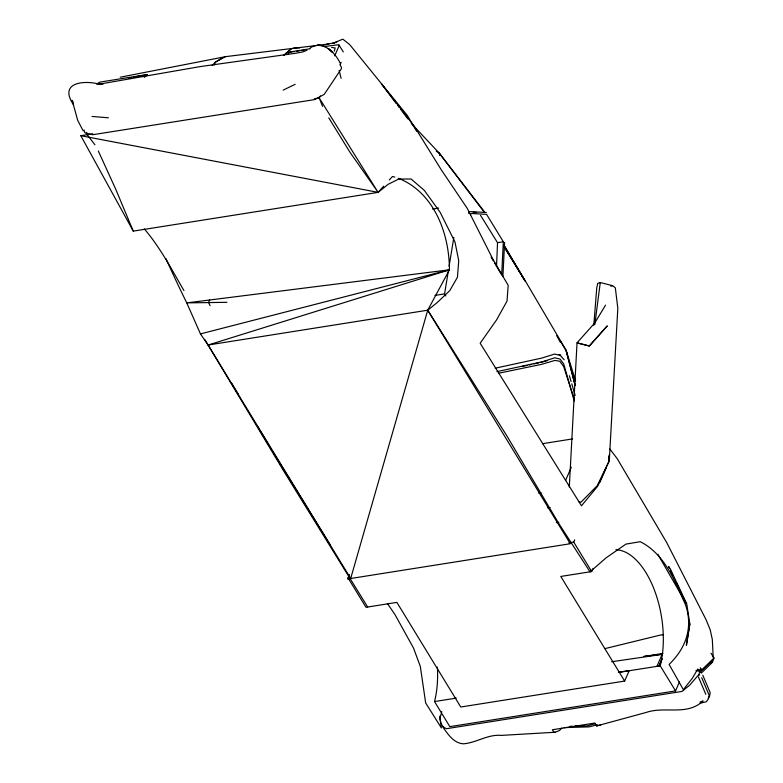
<?xml version="1.0" encoding="UTF-8"?>
<svg xmlns="http://www.w3.org/2000/svg" width="783" height="783" viewBox="0 0 783 783"><rect width="100%" height="100%" fill="white"/><g stroke="black" fill="none" stroke-linecap="round" stroke-linejoin="round"><path stroke-width="1.17" d="M496.52 266.406L497.528 242.681L480.537 215.335M501.678 275.009L503.332 241.761L486.595 214.376L471.914 213.514L470.71 213.759L470.495 215.139M502.911 276.282L504.595 242.417M569.3 486.938L577.032 342.866L594.845 322.87L605.533 305.135M396.188 103.376L381.497 83.898L413.923 125.769L441.201 169.676L467.265 208.386L492.703 258.801L508.177 285.355L507.022 301.103L496.588 319.875L480.165 343.228L581.466 505.798L597.772 486.116L609.282 460.737L617.826 308.277L615.33 287.86L612.58 285.678L600.277 282.536L597.683 283.387L596.744 287.968L593.788 325.366M594.845 324.348L600.277 282.536M689.843 623.904L686.417 645.231L689.843 623.904L686.711 603.771L670.307 568.918L668.525 566.393L669.553 568.566M468.753 213.368L468.997 211.86M445.821 295.925L444.568 293.889L448.326 271.026M449.109 266.21L453.846 237.337M439.782 716.2C440.242 720.986 440.868 727.113 446.653 728.679L682.013 691.418L689.666 685.194L698.593 674.848L700.051 671.501L695.96 670.502M711.003 653.208L713.988 658.004L712.452 662.242L711.267 663.397M711.923 661.841L712.109 660.852L701.137 671.227M441.798 711.659L439.958 718.226L441.397 727.965L425.668 702.968L420.314 666.392L413.493 648.021L394.994 614.606L387.428 603.507M334.224 51.218L335.193 47.949L331.571 47.44M711.913 661.782L711.267 663.455L701.304 673.116M214.141 65.106L215.335 62.19L225.416 56.67L328.791 43.975L325.513 44.709L336.827 42.125M334.703 55.847L339.068 45.796L338.745 44.739L324.358 46.549M340.165 64.607L341.134 62.366M209.668 299.997L208.581 302.483L210.098 305.693M618.384 672.294L629.229 670.581L624.648 681.063L460.756 707.01L396.893 602.391L365.984 607.285L348.024 577.864L349.453 574.605M565.473 480.615L571.336 467.206M624.648 681.063L560.785 576.445L591.694 571.551L573.743 542.13L574.722 539.888M599.7 482.719L606.062 468.146M591.694 571.551L593.074 568.409M656.898 666.441L662.242 654.187L643.92 656.448L662.907 653.443M658.826 666.333L662.046 658.973M658.846 666.372L662.066 659.012M437.384 667.087A74.189 38.093 81 0 1 434.526 701.568L449.834 726.644L675.543 690.909L679.448 681.973M609.262 454.776L609.282 460.737L597.282 485.626L580.908 502.265L578.676 501.697M398.214 178.279A110.824 80.678 -78.8 0 1 449.452 269.792L427.733 310.195L350.676 578.5L204.627 339.333M320.462 95.878L319.21 97.953L314.394 98.717M287.537 54.546L289.133 52.667L291.178 51.756L310.137 48.781M708.116 698.319L709.555 696.351L710.191 692.652L702.782 675.2M96.632 84.182L99.764 82.127L146.029 74.728L147.537 75.08M699.894 671.745L713.988 658.004M291.08 48.898L283.975 55.27L291.041 48.898L294.907 47.9M383.709 186.178L378.12 192.364L133.267 231.122L80.806 135.694L92.844 133.795M389.288 179.992L392.479 176.459A110.824 80.678 -78.8 0 1 394.789 177.115M701.088 669.025L699.493 670.649L697.722 669.054L692.358 678.264L683.373 689.657L669.113 664.424C685.839 648.295 693.288 627.653 685.595 604.946C674.887 581.201 664.982 554.295 640.279 541.689L625.93 544.107L605.944 557.956L590.03 571.864L558.788 523.494L506.699 435.583L427.763 310.244L437.237 302.512L449.775 290.63L457.438 277.27L458.73 260.719L454.982 241.986L440.115 212.252L424.347 190.396L411.075 178.984L398.713 179.082L388.172 184.279L378.12 192.364L80.806 135.694M561.793 728.161L559.502 730.5L555.294 732.242L501.296 735.394C487.662 734.141 476.221 742.901 463.321 743.821C453.416 743.087 447.759 733.916 442.552 726.604M212.115 65.429L215.335 62.19L221.677 58.275M144.278 77.38L147.429 74.649L133.413 77.165M600.825 724.941L596.695 725.919L594.933 723.022L552.387 729.756L553.894 732.222L555.294 732.242M310.058 48.017C322.43 39.727 335.173 52.451 340.204 63.217M283.152 90.123L295.181 84.3M306.956 50.288L302.737 51.942L295.563 53.273L200.252 66.584L98.619 84.261M699.875 702.116L703.085 700.951C686.926 716.239 665.178 705.884 646.102 712.471L596.695 725.919M610.848 286.245L612.58 285.678M547.405 360.601L540.838 362.402M226.884 302.316L186.765 302.884L449.452 269.792L208.092 345.019L200.458 333.901L186.765 302.884A111.773 9.748 63.8 0 1 165.947 258.566M595.344 723.717L587.162 725.87L574.732 726.154M597.409 724.725L589.159 726.878L564.2 727.603M335.838 42.419L332.883 43.31L342.827 39.15L349.629 44.543L407.414 115.581L416.595 131.26M294.946 47.9L299.742 47.832M200.458 333.901L449.452 269.792M604.867 648.637L661.028 634.915L663.103 634.964M495.228 368.206L541.767 358.085L554.618 354.063L560.178 355.374L564.181 359.818M496.902 371.641L542.257 361.785L554.795 357.782L560.051 359.084L563.74 363.968L574.291 401.072M522.222 366.444L526.939 365.426M529.298 364.917L531.657 364.408M534.026 363.899L538.743 362.881M498.634 373.227L541.298 364.418L554.902 360.425L559.757 361.227L563.643 366.503L574.233 399.056M120.22 77.214L225.416 56.67M128.745 78.006L131.084 77.586M497.528 242.681L503.332 241.761M432.608 209.051L438.646 208.092M434.966 295.406L444.568 293.889M542.453 443.687L572.5 438.93M538.733 493.173L541.131 492.791M547.709 507.883L550.116 507.501M556.41 522.643L558.827 522.261M348.024 577.864L350.441 577.482M568.908 542.893L573.743 542.13M347.535 578.999L570.288 543.735L427.733 310.195L208.092 345.019L283.622 470.896L367.697 607.06M611.68 661.743L662.164 654.382M434.526 701.568L456.244 698.123M619.196 672.333L660.235 665.834L675.543 690.909M696.821 670.551L701.548 669.798L700.276 667.752M286.255 52.676L294.496 51.541M296.855 51.218L299.204 50.885M301.563 50.562L303.921 50.239M570.063 726.301L572.393 726.223M319.934 45.297C312.133 45.385 324.172 44.915 325.023 46.608M700.893 702.977L706.305 701.793L708.468 698.837L709.104 695.138L701.695 677.687M92.022 116.461L108.406 117.783M97.885 84.026L103.043 84.124M470.299 211.596L486.321 212.526M473.167 212.34L476.7 212.565M98.638 83.928C82.381 80.072 58.608 82.89 73.671 105.049M698.593 674.848L699.728 675.054M558.563 354.493L560.794 355.022M436.239 151.099L439.253 153.106L484.853 212.379M144.326 228.93C160.241 247.418 171.692 269.567 183.936 290.581M411.29 123.46L439.253 153.106L484.217 212.105M94.919 144.796L87.187 134.686L86.717 132.366M609.869 448.982L617.21 458.672L666.705 542.57L706.021 619.607L710.191 629.786L712.305 639.368L713.205 657.387M397.656 105.323L399.124 107.271M400.593 109.219L407.933 118.957M340.076 64.813L341.574 67.622L341.134 69.139L324.211 94.371L314.883 99.549L92.766 134.715L85.983 133.325L84.584 132.307L84.026 130.017M700.051 671.501L700.814 672.568M504.027 245.079L525.06 280.94L504.076 246.694L525.276 280.862L566.011 350.118L575.613 380.939M339.068 45.13L343.306 51.942M329.976 544.488L272.504 451.37M328.752 117.832L349.903 152.156L378.12 192.364L319.21 97.953L322.576 106.351M83.135 130.781L77.713 120.386L72.173 100.312L73.083 102.27M560.393 341.153L566.305 350.931L575.035 384.913M231.357 382.701L238.208 394.152M257.538 426.402L258.791 428.487M260.034 430.562L268.765 445.126M270.008 447.21L271.261 449.295M504.076 245.647L525.06 280.94M491.107 257.137L493.349 260.915M494.464 262.794L501.071 273.991M657.837 554.276L683.285 598.437M556.693 335.643L560.344 342.269M698.367 676.855L705.806 694.306M670.581 570.738L672.646 575.094M676.776 583.795L681.934 594.669M682.962 596.852L686.055 603.37M98.315 151.002L115.737 189.222L133.267 231.122M439.997 155.191L439.253 153.106L439.968 155.416M569.388 375.742L571.091 381.527M571.766 383.836L575.153 395.405M566.011 350.118L575.172 385.618M339.147 70.401L341.114 78.339M608.763 456.176L609.282 460.737M615.878 549.774A74.189 38.093 81 0 1 654.343 589.912A74.189 38.093 81 0 1 660.235 665.834M607.148 326.012L589.325 346.008L577.032 342.866L589.325 345.998L607.148 326.012M332.579 52.383L328.302 48.487L332.579 52.383"/></g></svg>
